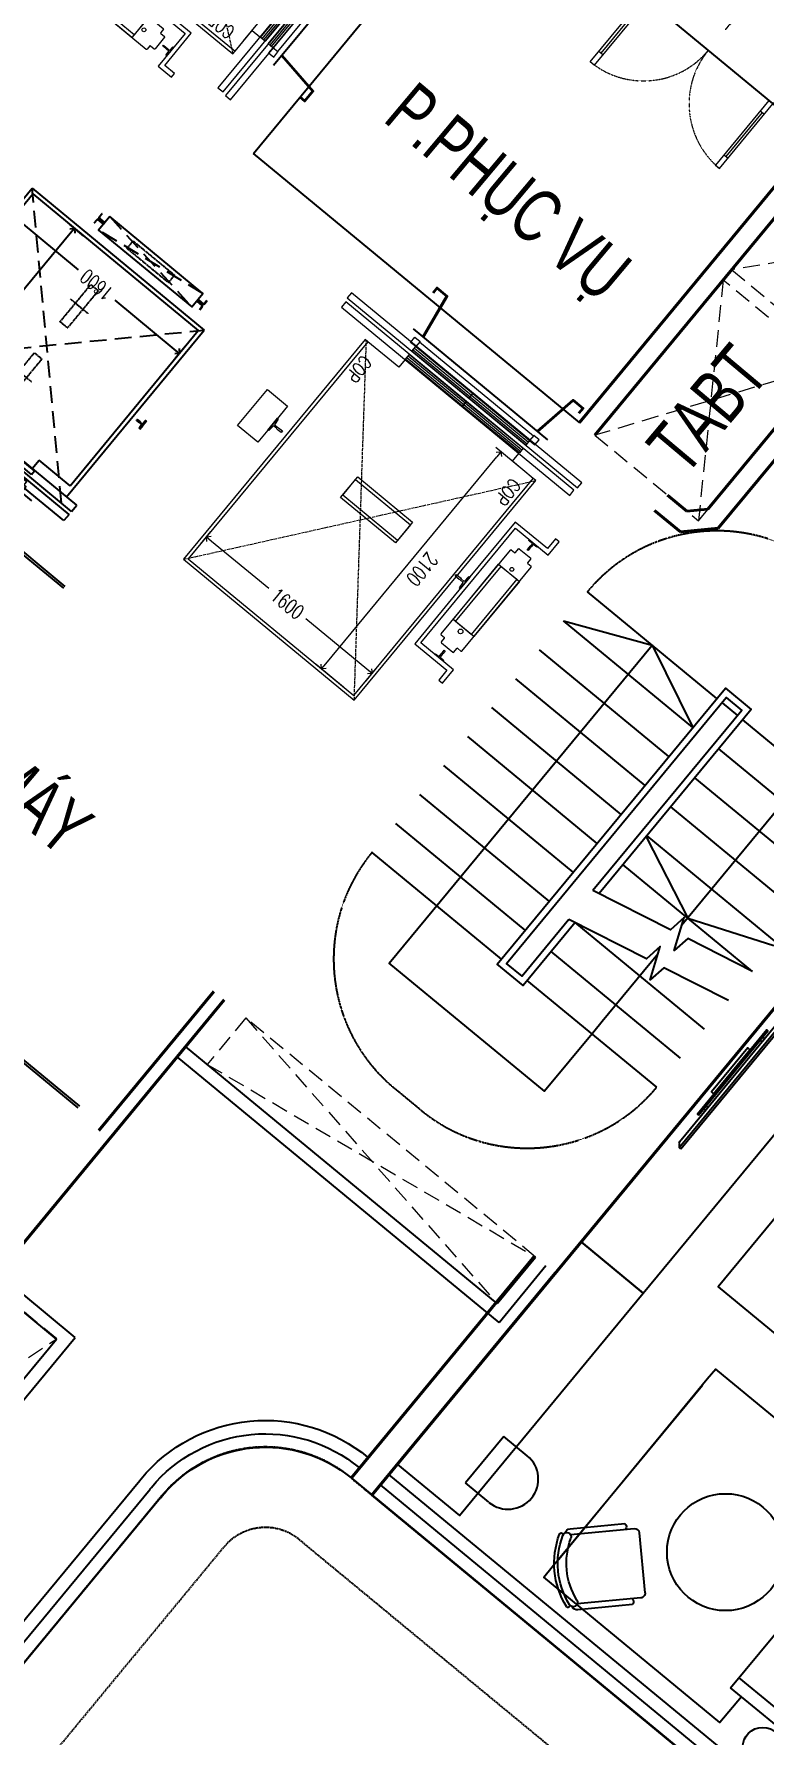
# Model space of a CAD drawing. Header units: millimetres. Extents: x -361654186 to 361255443, y -278569811 to 278836587.
# Drawn here: x -61816 to -56378, y 137303 to 149983 of the extents above; entities that cross this region are included whole.
import ezdxf
from ezdxf.enums import TextEntityAlignment as Align

# ---------------------------------------------------------------- set-up
doc = ezdxf.new("R2010")
doc.units = ezdxf.units.MM
doc.header["$MEASUREMENT"] = 0
doc.set_wipeout_variables(frame=1)
for name, pattern in [('CENTERX2', [4, 2.5, -0.5, 0.5, -0.5]), ('HIDDEN', [0.375, 0.25, -0.125]), ('PHANTOMX2', [5, 2.5, -0.5, 0.5, -0.5, 0.5, -0.5]), ('Xref_NT1+NT2_MBDV Cot vach_220729$0$ACAD_ISO02W100', [15, 12, -3]), ('Xref_NT1+NT2_MBDV Cot vach_220729$0$HIDDEN', [0.375, 0.25, -0.125]), ('Xref_NT1+NT2_MBDV Cot vach_220729$0$HIDDEN2', [0.1875, 0.125, -0.0625])]:
    doc.linetypes.add(name, pattern=pattern)
for name, color, linetype in [('A-CORE-OTLN', 6, 'Continuous'), ('A-DRAIN', 8, 'Continuous'), ('A-FLOR-STRS', 1, 'Continuous'), ('A-FURNITURE', 251, 'Continuous'), ('A-GLAZ', 135, 'Continuous'), ('KT-Net manh', 139, 'Continuous'), ('KT-Noi that', 32, 'Continuous'), ('KT-Text', 7, 'Continuous'), ('KT-Tuong', 1, 'Continuous'), ('Xref_NT1+NT2_MBDV Cot vach_220729$0$A-FLOR-STRS-ARROW', 8, 'Continuous'), ('Xref_NT1+NT2_MBDV Cot vach_220729$0$ccu12-Thay', 7, 'Continuous'), ('Xref_NT1+NT2_MBDV Cot vach_220729$0$KT-Net manh', 139, 'Continuous'), ('Xref_NT1+NT2_MBDV Cot vach_220729$0$KT-Text', 7, 'Continuous'), ('Xref_NT1+NT2_MBDV Cot vach_220729$0$KT-Thay', 7, 'Continuous')]:
    doc.layers.add(name, color=color, linetype=linetype)
doc.layers.add('DO DIEN TICH SAN', color=40, linetype='Continuous', plot=False)
for name, color, linetype, lineweight in [('KT-lomo nuoc', 3, 'HIDDEN', 5), ('KT-Net cat', 1, 'Continuous', 40), ('SPE-MEP-HVAC', 140, 'Continuous', 0), ('Xref_NT1+NT2_MBDV Cot vach_220729$0$CUA', 37, 'Continuous', 13), ('Xref_NT1+NT2_MBDV Cot vach_220729$0$KT-Noi that', 36, 'Continuous', 9)]:
    doc.layers.add(name, color=color, linetype=linetype, lineweight=lineweight)
doc.styles.add('Arial', font='arial.ttf', dxfattribs={"width": 0.7})
doc.styles.add('DIM', font='vnsimli.shx', dxfattribs={"width": 0.7})
doc.styles.add('Xref_NT1+NT2_MBDV Cot vach_220729$0$Arial', font='arial.ttf', dxfattribs={"width": 0.7})
doc.styles.add('Xref_NT1+NT2_MBDV Cot vach_220729$0$ROMANS', font='ROMANS.SHX')
doc.styles.add('Xref_NT1+NT2_MBDV Cot vach_220729$0$xref.N.Cot vach tang N2$0$DIM', font='vnsimli.shx', dxfattribs={"width": 0.7})
doc.dimstyles.new('CCU 1-100 A1', dxfattribs={"dimscale": 100, "dimtxt": 2.2, "dimasz": 1, "dimexe": 1, "dimexo": 0, "dimgap": 1, "dimtad": 1, "dimdec": 0, "dimdsep": 46, "dimtxsty": 'DIM', "dimblk1": 'ARCHTICK', "dimblk2": 'ARCHTICK', "dimsah": 1, "dimcen": 0, "dimdle": 1, "dimclrd": 256, "dimclre": 256, "dimclrt": 31, "dimadec": 0, "dimazin": 0, "dimtfac": 1, "dimtdec": 0, "dimtix": 1, "dimtmove": 2, "dimatfit": 3, "dimldrblk": 'ARCHTICK', "dimfxl": 8, "dimtolj": 1, "dimarcsym": 0})
doc.dimstyles.new('Xref_NT1+NT2_MBDV Cot vach_220729$0$xref.N.Cot vach tang N2$0$CCU 1-100 A1', dxfattribs={"dimscale": 100, "dimtxt": 2.2, "dimasz": 1, "dimexe": 1, "dimexo": 0, "dimgap": 1, "dimtad": 1, "dimdec": 0, "dimdsep": 46, "dimtxsty": 'Xref_NT1+NT2_MBDV Cot vach_220729$0$xref.N.Cot vach tang N2$0$DIM', "dimblk1": 'Xref_NT1+NT2_MBDV Cot vach_220729$0$xref.N.Cot vach tang N2$0$_ARCHTICK', "dimblk2": 'Xref_NT1+NT2_MBDV Cot vach_220729$0$xref.N.Cot vach tang N2$0$_ARCHTICK', "dimsah": 1, "dimcen": 0, "dimdle": 1, "dimclrd": 256, "dimclre": 256, "dimclrt": 31, "dimadec": 0, "dimazin": 0, "dimtfac": 1, "dimtdec": 0, "dimtix": 1, "dimtmove": 2, "dimatfit": 3, "dimldrblk": 'Xref_NT1+NT2_MBDV Cot vach_220729$0$xref.N.Cot vach tang N2$0$_ARCHTICK', "dimfxl": 8, "dimtolj": 1, "dimarcsym": 0})

# ---------------------------------------------------------------- blocks, each defined once
blk = doc.blocks.new('weqwq333')
blk.add_wipeout([(790, 0), (790, 22), (747, 22), (747, 25), (747, 27), (996, 27), (996, 37), (931, 37), (931, 57), (1232, 57), (1250, 59), (1267, 64), (1278, 73), (1290, 82), (1290, 102), (-160, 102), (-160, 82), (-148, 73), (-137, 64), (-120, 59), (-102, 57), (199, 57), (199, 37), (134, 37), (134, 27), (383, 27), (383, 22), (340, 22), (340, 0)]).dxf.layer = 'A-DRAIN'
at = {"layer": 'A-DRAIN'}
for p, q in [((-160, 102), (-160, 82)), ((1290, 102), (-160, 102)), ((-160, 102), (-160, 82)), ((-160, 82), (1290, 82)), ((-137, 64), (-160, 82)), ((-102, 57), (1232, 57)), ((1267, 64), (1290, 82)), ((1290, 82), (1290, 102)), ((1290, 82), (1290, 102))]:
    blk.add_line(p, q, dxfattribs=at)
for points in [[(134, 37), (996, 37), (996, 27), (134, 27)], [(199, 57), (229, 57), (229, 37), (199, 37)], [(340, 22), (790, 22), (790, 0), (340, 0)], [(931, 57), (901, 57), (901, 37), (931, 37)]]:
    blk.add_lwpolyline(points, close=True, dxfattribs=at)
for centre, radius, start, end in [((-102, 157), 100, 249.444, 270), ((390, 25), 7.5, 160.5288, 199.4712), ((390, 25), 7.5, 340.5288, 19.4712), ((740, 25), 7.5, 160.5288, 199.4712), ((740, 25), 7.5, 340.5288, 19.4712), ((1232, 157), 100, 270, 290.556)]:
    blk.add_arc(centre, radius, start, end, dxfattribs=at)
blk = doc.blocks.new('CH12')
for p, q in [((-312, -149), (-312, -572)), ((-268, -149), (-268, -640)), ((268, -640), (268, -149)), ((312, -572), (312, -149)), ((-232, -675), (232, -675))]:
    blk.add_line(p, q)
for centre, radius, start, end in [((-268, -149), 44.6, 111.9391, 180), ((-274, -77), 13.4, 116.2506, 296.2506), ((-253, -119), 33.5, 116.2506, 296.2506), ((0, -632), 632, 63.7494, 116.2506), ((0, -632), 605, 63.7494, 116.2506), ((0, -632), 538, 63.7494, 116.2506), ((253, -119), 33.5, 243.7494, 63.7494), ((274, -77), 13.4, 243.7494, 63.7494), ((268, -149), 44.6, 0, 68.0609), ((-290, -550), 31.6, 225, 315), ((-232, -640), 35.7, 180, 270), ((232, -640), 35.7, 270, 0), ((290, -550), 31.6, 225, 315)]:
    blk.add_arc(centre, radius, start, end)
blk = doc.blocks.new('CH1')
for p, q in [((-199, -401), (-199, -601)), ((201, -401), (201, -601)), ((-199, -601), (201, -601))]:
    blk.add_line(p, q)
blk.add_arc((1, -400), 200, 0.1849, 180.1849)
blk = doc.blocks.new('sl-ss')
at = {"layer": 'A-FURNITURE', "extrusion": (-1.83489e-19, -7.50692e-07, 1)}
for p, q in [((12195, -1592, 0), (12195, -767, 0)), ((12195, -767, 0), (13705, -768, 0)), ((12292, -767, 0), (12292, -1495, 0))]:
    blk.add_line(p, q, dxfattribs=at)
at = {"layer": 'A-FURNITURE', "extrusion": (-1.83489e-19, -7.50692e-07, 1), "elevation": 0}
for points in [[(14048, 1608), (14048, 2208), (11898, 2208), (11898, 1608)], [(17641, 1607), (17641, 2207), (14048, 2208), (14048, 1608)]]:
    blk.add_lwpolyline(points, close=True, dxfattribs=at)
for points in [[(16691, -593), (17041, -593), (17041, 1207), (14441, 1207), (14441, -593), (14791, -593)], [(12195, -872), (11944, -871), (11944, 831), (12043, 831), (13802, 831)], [(13705, -872), (13957, -871), (13956, 831), (13857, 831), (12098, 830)]]:
    blk.add_lwpolyline(points, dxfattribs=at)
at = {"layer": 'A-FURNITURE', "extrusion": (-1.83489e-19, -7.50692e-07, 1)}
for centre, radius in [((12950, -94, 0), 436), ((12004, -1235, 0), 150)]:
    blk.add_circle(centre, radius, dxfattribs=at)
at = {"layer": 'A-GLAZ', "extrusion": (-1.83489e-19, -7.50692e-07, 1)}
blk.add_line((11600, -1591, 0), (11600, 2208, 0), dxfattribs=at)
at = {"layer": 'A-GLAZ', "extrusion": (-1.83489e-19, -7.50692e-07, 1), "elevation": 0}
for points in [[(11700, -1591), (11700, 2208)], [(11800, -1591), (11800, 2208)]]:
    blk.add_lwpolyline(points, dxfattribs=at)
at = {"layer": 'A-FURNITURE', "extrusion": (-1.0569e-19, -7.50692e-07, 1), "xscale": 1.125005854937067, "yscale": 1.125005854937067, "zscale": 1.125005854937067, "rotation": 180.0010071083908}
blk.add_blockref('CH1', (12340, 1052, 0), dxfattribs=at)
at = {"layer": 'A-FURNITURE', "extrusion": (1.05303e-19, 7.50692e-07, -1), "xscale": 0.969867106255784, "yscale": 0.969867106255784, "zscale": -0.9698671062557856, "rotation": 314.9873907643411}
blk.add_blockref('CH12', (-12030, 798, 0), dxfattribs=at)
at = {"layer": 'A-FURNITURE', "extrusion": (1.05756e-19, 7.50692e-07, -1), "xscale": 0.9450000000000022, "yscale": 0.9450000000000022, "zscale": -0.945000000000001, "rotation": 180.0012522701186}
blk.add_blockref('weqwq333', (-15207, 2172, 0), dxfattribs=at)
at = {"layer": 'KT-Net cat', "extrusion": (-1.83489e-19, -7.50692e-07, 1)}
blk.add_line((21530, 2208, 0), (11600, 2208, 0), dxfattribs=at)
blk = doc.blocks.new('_Open90')
at = {"color": 0, "linetype": 'ByBlock', "lineweight": -2}
for p, q in [((0, 0), (-1, 0)), ((-0.5, 0.5), (0, 0)), ((0, 0), (-0.5, -0.5))]:
    blk.add_line(p, q, dxfattribs=at)
blk = doc.blocks.new('*D158')
at = {"layer": 'Defpoints', "color": 5, "transparency": 16777216}
for p, q in [((-2230, 1494), (-2230, 1596)), ((-2180, 1546), (-1728, 1546)), ((-780, 1546), (-1372, 1546)), ((-730, 1457), (-730, 1596))]:
    blk.add_line(p, q, dxfattribs=at)
at = {"layer": 'Defpoints', "color": 0, "transparency": 16777216}
for p in [(-2230, 1546), (-2230, 1494, 0), (-730, 1457, 0)]:
    blk.add_point(p, dxfattribs=at)
at = {"layer": 'Defpoints', "color": 5, "transparency": 16777216, "xscale": 50, "yscale": 50, "zscale": 50, "rotation": 180}
blk.add_blockref('_Open90', (-2230, 1546), dxfattribs=at)
at = {"layer": 'Defpoints', "color": 5, "transparency": 16777216, "xscale": 50, "yscale": 50, "zscale": 50}
blk.add_blockref('_Open90', (-730, 1546), dxfattribs=at)
at = {"layer": 'Defpoints', "color": 5, "transparency": 16777216, "insert": (-1550, 1546), "char_height": 110, "attachment_point": 5, "style": 'DIM'}
blk.add_mtext('\\A1;1500', dxfattribs=at)
blk = doc.blocks.new('_ARCHTICK')
at = {"color": 0, "linetype": 'ByBlock', "const_width": 0.15}
blk.add_lwpolyline([(-0.5, -0.5), (0.5, 0.5)], dxfattribs=at)
blk = doc.blocks.new('*D159')
at = {"layer": 'Defpoints', "color": 5, "transparency": 16777216}
for p, q in [((-879, 1950), (-1000, 1950)), ((-950, 1900), (-950, 1328)), ((-950, 400), (-950, 972)), ((-879, 350), (-1000, 350))]:
    blk.add_line(p, q, dxfattribs=at)
at = {"layer": 'Defpoints', "color": 0, "transparency": 16777216}
for p in [(-879, 1950, 0), (-950, 350), (-879, 350, 0)]:
    blk.add_point(p, dxfattribs=at)
at = {"layer": 'Defpoints', "color": 5, "transparency": 16777216, "xscale": 50, "yscale": 50, "zscale": 50}
for p, rotation in [((-950, 1950), 90), ((-950, 350), 270)]:
    blk.add_blockref('_Open90', p, dxfattribs=dict(at, rotation=rotation))
at = {"layer": 'Defpoints', "color": 5, "transparency": 16777216, "insert": (-950, 1150), "char_height": 110, "attachment_point": 5, "rotation": 90, "style": 'DIM'}
blk.add_mtext('\\A1;1600', dxfattribs=at)
blk = doc.blocks.new('Xref_NT1+NT2_MBDV Cot vach_220729$0$xref.N.Cot vach tang N2$0$_Open90')
at = {"color": 0, "linetype": 'ByBlock', "lineweight": -2}
for p, q in [((0, 0), (-1, 0)), ((-0.5, 0.5), (0, 0)), ((0, 0), (-0.5, -0.5))]:
    blk.add_line(p, q, dxfattribs=at)
blk = doc.blocks.new('*D71')
at = {"layer": 'Defpoints', "color": 0, "transparency": 16777216}
for p in [(-424, -515), (-353, -515, 0), (-353, -2115, 0)]:
    blk.add_point(p, dxfattribs=at)
at = {"layer": 'Xref_NT1+NT2_MBDV Cot vach_220729$0$KT-Noi that', "color": 5, "transparency": 16777216}
for p, q in [((-353, -515), (-474, -515)), ((-424, -565), (-424, -1155)), ((-424, -2065), (-424, -1512)), ((-353, -2115), (-474, -2115))]:
    blk.add_line(p, q, dxfattribs=at)
at = {"layer": 'Xref_NT1+NT2_MBDV Cot vach_220729$0$KT-Noi that', "color": 5, "transparency": 16777216, "xscale": 50, "yscale": 50, "zscale": 50}
for p, rotation in [((-424, -515), 90), ((-424, -2115), 270)]:
    blk.add_blockref('Xref_NT1+NT2_MBDV Cot vach_220729$0$xref.N.Cot vach tang N2$0$_Open90', p, dxfattribs=dict(at, rotation=rotation))
at = {"layer": 'Xref_NT1+NT2_MBDV Cot vach_220729$0$KT-Noi that', "color": 5, "transparency": 16777216, "insert": (-424, -1333), "char_height": 110, "attachment_point": 5, "rotation": 90, "style": 'Xref_NT1+NT2_MBDV Cot vach_220729$0$xref.N.Cot vach tang N2$0$DIM'}
blk.add_mtext('\\A1;1600', dxfattribs=at)
blk = doc.blocks.new('Xref_NT1+NT2_MBDV Cot vach_220729$0$xref.N.Cot vach tang N2$0$_ARCHTICK')
at = {"color": 0, "linetype": 'ByBlock', "const_width": 0.15}
blk.add_lwpolyline([(-0.5, -0.5), (0.5, 0.5)], dxfattribs=at)
blk = doc.blocks.new('*D72')
at = {"layer": 'Defpoints', "color": 0, "transparency": 16777216}
for p in [(-2310, -615), (-210, -615), (-2310, -827)]:
    blk.add_point(p, dxfattribs=at)
at = {"layer": 'Xref_NT1+NT2_MBDV Cot vach_220729$0$KT-Noi that', "color": 5, "transparency": 16777216}
for p, q in [((-2310, -615), (-2310, -877)), ((-210, -615), (-210, -877)), ((-260, -827), (-2260, -827))]:
    blk.add_line(p, q, dxfattribs=at)
at = {"layer": 'Xref_NT1+NT2_MBDV Cot vach_220729$0$KT-Noi that', "color": 5, "transparency": 16777216, "xscale": 50, "yscale": 50, "zscale": 50, "rotation": 180}
blk.add_blockref('Xref_NT1+NT2_MBDV Cot vach_220729$0$xref.N.Cot vach tang N2$0$_Open90', (-2310, -827), dxfattribs=at)
at = {"layer": 'Xref_NT1+NT2_MBDV Cot vach_220729$0$KT-Noi that', "color": 5, "transparency": 16777216, "xscale": 50, "yscale": 50, "zscale": 50}
blk.add_blockref('Xref_NT1+NT2_MBDV Cot vach_220729$0$xref.N.Cot vach tang N2$0$_Open90', (-210, -827), dxfattribs=at)
at = {"layer": 'Xref_NT1+NT2_MBDV Cot vach_220729$0$KT-Noi that', "color": 5, "transparency": 16777216, "insert": (-1260, -722), "char_height": 110, "attachment_point": 5, "style": 'Xref_NT1+NT2_MBDV Cot vach_220729$0$xref.N.Cot vach tang N2$0$DIM'}
blk.add_mtext('\\A1;2100', dxfattribs=at)
blk = doc.blocks.new('*U316')
at = {"layer": 'KT-lomo nuoc', "ltscale": 500}
for p, q in [((287, 347), (1157, -955)), ((1443, -608), (0, 0))]:
    blk.add_line(p, q, dxfattribs=at)
blk.add_lwpolyline([(287, 347), (1443, -608), (1157, -955), (0, 0)], close=True, dxfattribs=at)
blk = doc.blocks.new('*U313')
at = {"layer": 'KT-lomo nuoc', "ltscale": 500}
for p, q in [((1783, 2159), (347, -287)), ((2130, 1872), (0, 0))]:
    blk.add_line(p, q, dxfattribs=at)
blk.add_lwpolyline([(1783, 2159), (2130, 1872), (347, -287), (0, 0)], close=True, dxfattribs=at)
blk = doc.blocks.new('*U302')
at = {"linetype": 'HIDDEN', "ltscale": 500}
for p, q in [((1052, 464), (403, -915)), ((1456, -452), (0, 0))]:
    blk.add_line(p, q, dxfattribs=at)
blk.add_lwpolyline([(1052, 464), (1456, -452), (403, -915), (0, 0)], close=True, dxfattribs=at)
blk = doc.blocks.new('*U301')
at = {"linetype": 'HIDDEN', "ltscale": 500}
for p, q in [((1373, 605), (403, -915)), ((1776, -310), (0, 0))]:
    blk.add_line(p, q, dxfattribs=at)
blk.add_lwpolyline([(1373, 605), (1776, -310), (403, -915), (0, 0)], close=True, dxfattribs=at)
blk = doc.blocks.new('trucktnuoctang36')
at = {"layer": 'KT-Tuong'}
for p, q in [((12804, -357, 0), (10483, 1559, 0)), ((12818, -498, 0), (10419, 1482, 0)), ((9661, -609, 0), (9047, -101, 0)), ((12804, -357, 0), (13090, -10, 0)), ((12818, -498, 0), (13168, -74, 0)), ((9521, -622, 0), (8983, -178, 0)), ((8568, -1775, 0), (9521, -622, 0)), ((8582, -1916, 0), (9661, -609, 0))]:
    blk.add_line(p, q, dxfattribs=at)
at = {"layer": 'KT-lomo nuoc', "linetype": 'HIDDEN', "xscale": -0.9999999999999997, "rotation": 10.8976534755902}
for name, p in [('*U313', (13090, -10, 0)), ('*U316', (9523, -619, 0))]:
    blk.add_blockref(name, p, dxfattribs=at)
at = {"layer": 'SPE-MEP-HVAC', "linetype": 'HIDDEN', "ltscale": 1000, "xscale": -1, "rotation": 254.2212213649985}
for name, p in [('*U302', (15323, 6713, 0)), ('*U301', (14304, 5479, 0))]:
    blk.add_blockref(name, p, dxfattribs=at)
blk = doc.blocks.new('*U113')
for p, q in [((-1260, -100), (-1300, -100)), ((-1280, -100), (-1280, -525)), ((-90, -100), (-50, -100)), ((-70, -100), (-70, -525)), ((-1260, -525), (-1300, -525)), ((-90, -525), (-50, -525))]:
    blk.add_line(p, q)
for points in [[(-1350, 100), (-1290, 100), (-1290, 40), (-1300, 40), (-1300, 0), (-1350, 0)], [(-1300, 0), (-1260, 0), (-1260, -625), (-1300, -625)], [(-50, 0), (-90, 0), (-90, -625), (-50, -625)], [(0, 100), (-60, 100), (-60, 40), (-50, 40), (-50, 0), (0, 0)]]:
    blk.add_lwpolyline(points, close=True)
at = {"linetype": 'Xref_NT1+NT2_MBDV Cot vach_220729$0$HIDDEN2'}
for centre, start, end in [((-1300, 0), 270, 0), ((-50, 0), 180, 270)]:
    blk.add_arc(centre, 625, start, end, dxfattribs=at)
blk = doc.blocks.new('răer')
at = {"layer": 'KT-Net cat', "ltscale": 0.5, "extrusion": (-0.000165563, 3.50768e-08, 1)}
for p, q in [((2901, 4649, 0), (1951, 4650, 0)), ((3101, 4449, 1), (2901, 4649, 0)), ((2839, 4499, 0), (201, 4500, 0)), ((2951, 4387, 0), (2839, 4499, 0)), ((3101, 4199, 1), (3101, 4449, 1)), ((2951, 4199, 0), (2951, 4387, 0)), ((2951, 3499, 0), (201, 3500, 0)), ((2951, 3349, 0), (201, 3350, 0))]:
    blk.add_line(p, q, dxfattribs=at)
at = {"layer": 'Xref_NT1+NT2_MBDV Cot vach_220729$0$A-FLOR-STRS-ARROW', "extrusion": (-0.000165563, 3.50768e-08, 1), "elevation": 0}
for points in [[(5286, 6949), (5404, 6422), (5538, 6400), (5299, 6300), (5436, 6281), (5577, 5648)], [(5567, 6949), (5685, 6422), (5819, 6400), (5580, 6300), (5717, 6281), (5858, 5648)]]:
    blk.add_lwpolyline(points, dxfattribs=at)
at = {"layer": 'Xref_NT1+NT2_MBDV Cot vach_220729$0$KT-Net manh', "linetype": 'Xref_NT1+NT2_MBDV Cot vach_220729$0$HIDDEN', "extrusion": (-0.000165563, 3.50768e-08, 1), "elevation": 0}
for points in [[(3887, 6949, 0.414131), (2636, 5700), (2636, 5449, 0.414131), (3886, 4199, 1.000029)], [(6406, 6948, -0.414131), (7656, 5698), (7656, 5448, -0.414131), (6406, 4198, -1.000029)]]:
    blk.add_lwpolyline(points, format="xyb", dxfattribs=at)
at = {"layer": 'Xref_NT1+NT2_MBDV Cot vach_220729$0$KT-Net manh', "extrusion": (-0.000165563, 3.50768e-08, 1), "elevation": 0}
for points in [[(5015, 5699), (5286, 6324), (5036, 6949)], [(3886, 6324), (5356, 6324)], [(5637, 6323), (6286, 6323), (6386, 6323), (6961, 6323), (6961, 4823), (3886, 4824)], [(4166, 4199), (3886, 4824), (4166, 5449)]]:
    blk.add_lwpolyline(points, dxfattribs=at)
at = {"layer": 'Xref_NT1+NT2_MBDV Cot vach_220729$0$KT-Thay', "extrusion": (-0.000165563, 2.22406e-08, 1)}
for p, q in [((3886, 6949, 1), (3886, 5699, 1)), ((4166, 6949, 1), (4166, 5699, 1)), ((4446, 6949, 1), (4446, 5699, 1)), ((4726, 6949, 1), (4726, 5699, 1)), ((5006, 6949, 1), (5006, 5699, 1)), ((5286, 6949, 1), (5286, 5699, 1)), ((5846, 6948, 1), (5846, 5698, 1)), ((6126, 6948, 1), (6126, 5698, 1)), ((6406, 6948, 1), (6406, 5698, 1)), ((3886, 5449, 1), (3886, 4199, 1)), ((4166, 5449, 1), (4166, 4199, 1)), ((4446, 5449, 1), (4446, 4199, 1)), ((4726, 5449, 1), (4726, 4199, 1)), ((5006, 5449, 1), (5006, 4199, 1)), ((5286, 5449, 1), (5286, 4199, 1)), ((5566, 5448, 1), (5566, 4198, 1)), ((5846, 5448, 1), (5846, 4198, 1)), ((6126, 5448, 1), (6126, 4198, 1)), ((6406, 5448, 1), (6406, 4198, 1))]:
    blk.add_line(p, q, dxfattribs=at)
at = {"layer": 'Xref_NT1+NT2_MBDV Cot vach_220729$0$KT-Thay', "extrusion": (-0.000165563, 3.50768e-08, 1)}
blk.add_line((3886, 5499, 1), (3886, 5649, 1), dxfattribs=at)
at = {"layer": 'Xref_NT1+NT2_MBDV Cot vach_220729$0$KT-Thay', "extrusion": (-0.000165563, 3.50768e-08, 1), "elevation": 0}
for points in [[(5847, 5698), (6456, 5698), (6456, 5448), (3786, 5449), (3786, 5699), (5566, 5698)], [(5858, 5648), (6406, 5648), (6406, 5498), (3836, 5499), (3836, 5649), (5577, 5648)]]:
    blk.add_lwpolyline(points, dxfattribs=at)
at = {"layer": 'Xref_NT1+NT2_MBDV Cot vach_220729$0$CUA', "extrusion": (0.000165563, -3.50768e-08, -1), "zscale": -1.000000000000002, "rotation": 90.01220552114393}
blk.add_blockref('*U113', (-1, 2999, 0), dxfattribs=at)
at = {"layer": 'Xref_NT1+NT2_MBDV Cot vach_220729$0$CUA', "extrusion": (-0.000165563, 3.50768e-08, 1), "rotation": 89.98779447880591}
blk.add_blockref('*U113', (201, 2999, 0), dxfattribs=at)
blk = doc.blocks.new('TM 1000kg')
at = {"layer": 'KT-Net manh'}
for p, q in [((-2850, 2500), (-2850, 1742.2)), ((-2832, 2500), (-2832, 1754.4)), ((-2500, 1800), (-2500, 500)), ((-2850, 1742.2), (-2847, 1742.2)), ((-2847, 1742.2), (-2847, 1739.2)), ((-2550, 1674.2), (-2847, 1739.2)), ((-2550, 1692.7), (-2832, 1754.4)), ((-2850, 557.8), (-2847, 557.8)), ((-2850, -100), (-2850, 557.8)), ((-2550, 625.8), (-2847, 560.8)), ((-2847, 557.8), (-2847, 560.8)), ((-2550, 607.3), (-2832, 545.6)), ((-2832, -100), (-2832, 545.6))]:
    blk.add_line(p, q, dxfattribs=at)
at = {"layer": 'KT-Net manh', "const_width": 2}
for points in [[(-2847, 1742.2), (-2832, 1754.4)], [(-2847, 557.8), (-2832, 545.6)]]:
    blk.add_lwpolyline(points, dxfattribs=at)
at = {"layer": 'KT-Net manh', "ltscale": 2}
for points in [[(-2510, 1700), (-2500, 1700), (-2500, 1650), (-2550, 1650), (-2550, 1700), (-2540, 1700), (-2540, 1690), (-2541.6, 1690), (-2541.6, 1698.4), (-2548.4, 1698.4), (-2548.4, 1651.6), (-2501.6, 1651.6), (-2501.6, 1698.4), (-2508.4, 1698.4), (-2508.4, 1690), (-2510, 1690)], [(-2510, 600), (-2500, 600), (-2500, 650), (-2550, 650), (-2550, 600), (-2540, 600), (-2540, 610), (-2541.6, 610), (-2541.6, 601.6), (-2548.4, 601.6), (-2548.4, 648.4), (-2501.6, 648.4), (-2501.6, 601.6), (-2508.4, 601.6), (-2508.4, 610), (-2510, 610)]]:
    blk.add_lwpolyline(points, close=True, dxfattribs=at)
at = {"layer": 'KT-Noi that', "linetype": 'Continuous', "ltscale": 2}
for p, q in [((-2460, 2080, 0), (-2460, 1700, 0)), ((-2400, 2080, 0), (-2460, 2080, 0)), ((-2400, 220, 0), (-2400, 2080, 0)), ((-2370, 220, 0), (-2370, 2080, 0)), ((-2370, 2080, 0), (-2310, 2080, 0)), ((-2310, 220, 0), (-2310, 2080, 0)), ((-2310, 1981, 0), (-700, 1981, 0)), ((-2230, 1950, 0), (-730, 1950, 0)), ((-2230, 1950, 0), (-2230, 1650, 0)), ((-730, 1950, 0), (-730, 350, 0)), ((-700, 1981, 0), (-700, 319, 0)), ((-2455, 650, 0), (-2455, 1650, 0)), ((-2441.3, 620, 0), (-2441.3, 1680, 0)), ((-2411, 1680, 0), (-2441.3, 1680, 0)), ((-2411, 620, 0), (-2411, 1680, 0)), ((-2348, 625, 0), (-2348, 1675, 0)), ((-2348, 1675, 0), (-2314, 1675, 0)), ((-2314, 625, 0), (-2314, 1675, 0)), ((-2310, 1650, 0), (-2230, 1650, 0)), ((-2411, 1150, 0), (-2441.3, 1150, 0)), ((-2314, 1150, 0), (-2348, 1150, 0)), ((-2310, 650, 0), (-2230, 650, 0)), ((-2230, 350, 0), (-2230, 650, 0)), ((-2460, 220, 0), (-2460, 600, 0)), ((-2411, 620, 0), (-2441.3, 620, 0)), ((-2348, 625, 0), (-2314, 625, 0)), ((-2310, 319, 0), (-700, 319, 0)), ((-2230, 350, 0), (-730, 350, 0)), ((-2400, 220, 0), (-2460, 220, 0)), ((-2370, 220, 0), (-2310, 220, 0))]:
    blk.add_line(p, q, dxfattribs=at)
at = {"layer": 'KT-Noi that', "linetype": 'Continuous'}
for p, q in [((-1572.5, 2077, 0), (-1572.5, 2082, 0)), ((-1572.5, 2082, 0), (-1535, 2082, 0)), ((-1569.5, 2074, 0), (-1540.1, 2070.9, 0)), ((-1540, 2021, 0), (-1540, 2050, 0)), ((-1537.1, 2054.1, 0), (-1537.1, 2067.9, 0)), ((-1497.5, 2082, 0), (-1535, 2082, 0)), ((-1532.9, 2054.1, 0), (-1532.9, 2067.9, 0)), ((-1530, 2021, 0), (-1530, 2050, 0)), ((-1500.5, 2074, 0), (-1529.9, 2070.9, 0)), ((-1497.5, 2077, 0), (-1497.5, 2082, 0)), ((-1539, 2020, 0), (-1535, 2020, 0)), ((-1531, 2020, 0), (-1535, 2020, 0)), ((-603.5, 1460, 0), (-574.4, 1460, 0)), ((-603.5, 1456.8, 0), (-603.5, 1460, 0)), ((-603.5, 1456.8, 0), (-574.4, 1456.8, 0)), ((-568.2, 1406.2, 0), (-568.2, 1450.6, 0)), ((-565, 1406.2, 0), (-565, 1450.6, 0)), ((-558, 1403.2, 0), (-562, 1403.2, 0)), ((-558, 1400, 0), (-562, 1400, 0)), ((-555, 1406.2, 0), (-555, 1450.6, 0)), ((-551.8, 1406.2, 0), (-551.8, 1450.6, 0)), ((-516.5, 1460, 0), (-545.6, 1460, 0)), ((-516.5, 1456.8, 0), (-545.6, 1456.8, 0)), ((-516.5, 1456.8, 0), (-516.5, 1460, 0)), ((-603.5, 443.2, 0), (-574.4, 443.2, 0)), ((-603.5, 440, 0), (-574.4, 440, 0)), ((-568.2, 493.8, 0), (-568.2, 449.4, 0)), ((-565, 493.8, 0), (-565, 449.4, 0)), ((-558, 500, 0), (-562, 500, 0)), ((-558, 496.8, 0), (-562, 496.8, 0)), ((-555, 493.8, 0), (-555, 449.4, 0)), ((-551.8, 493.8, 0), (-551.8, 449.4, 0)), ((-516.5, 443.2, 0), (-545.6, 443.2, 0)), ((-516.5, 440, 0), (-545.6, 440, 0)), ((-1540, 279, 0), (-1540, 250, 0)), ((-1539, 280, 0), (-1535, 280, 0)), ((-1531, 280, 0), (-1535, 280, 0)), ((-1530, 279, 0), (-1530, 250, 0)), ((-1572.5, 223, 0), (-1572.5, 218, 0)), ((-1572.5, 218, 0), (-1535, 218, 0)), ((-1569.5, 226, 0), (-1540.1, 229.1, 0)), ((-1537.1, 245.9, 0), (-1537.1, 232.1, 0)), ((-1497.5, 218, 0), (-1535, 218, 0)), ((-1532.9, 245.9, 0), (-1532.9, 232.1, 0)), ((-1500.5, 226, 0), (-1529.9, 229.1, 0)), ((-1497.5, 223, 0), (-1497.5, 218, 0))]:
    blk.add_line(p, q, dxfattribs=at)
at = {"layer": 'KT-Noi that', "linetype": 'HIDDEN', "ltscale": 500}
for p, q in [((-2370, 1981, 0), (-700, 319, 0)), ((-2370, 319, 0), (-700, 1981, 0)), ((-495, 1400, 0), (-625, 500, 0)), ((-495, 500, 0), (-625, 1400, 0))]:
    blk.add_line(p, q, dxfattribs=at)
at = {"layer": 'KT-Noi that', "linetype": 'CENTERX2'}
for p, q in [((-1815, 1236, 0), (-1815, 1066.7, 0)), ((-1155, 1236, 0), (-1155, 1066.7, 0))]:
    blk.add_line(p, q, dxfattribs=at)
at = {"layer": 'KT-Noi that', "linetype": 'Continuous', "ltscale": 2, "elevation": 0}
for points in [[(-2485, 1700), (-2445, 1700), (-2445, 1650), (-2485, 1650)], [(-495, 1400), (-625, 1400), (-625, 500), (-495, 500)], [(-2485, 600), (-2445, 600), (-2445, 650), (-2485, 650)]]:
    blk.add_lwpolyline(points, close=True, dxfattribs=at)
at = {"layer": 'KT-Noi that', "linetype": 'PHANTOMX2', "elevation": 0}
for points in [[(-1635, 1186), (-1635, 1114), (-1995, 1114), (-1995, 1186)], [(-975, 1186), (-975, 1114), (-1335, 1114), (-1335, 1186)], [(-524, 1150), (-524, 750), (-596, 750), (-596, 1150)]]:
    blk.add_lwpolyline(points, close=True, dxfattribs=at)
at = {"layer": 'KT-Noi that', "linetype": 'Continuous'}
for centre, radius, start, end in [((-1569.5, 2077, 0), 3, 180, 270), ((-1540.1, 2067.9, 0), 3, 0, 90), ((-1542.3, 2054.7, 0), 5.25, 295.66972, 353.31728), ((-1529.9, 2067.9, 0), 3, 90, 180), ((-1527.7, 2054.7, 0), 5.25, 186.68272, 244.33028), ((-1500.5, 2077, 0), 3, 270, 0), ((-1539, 2021, 0), 1, 180, 270), ((-1531, 2021, 0), 1, 270, 0), ((-574.4, 1450.6, 0), 9.4, 0, 90), ((-574.4, 1450.6, 0), 6.2, 0, 90), ((-562, 1406.2, 0), 6.2, 180, 270), ((-562, 1406.2, 0), 3, 180, 270), ((-558, 1406.2, 0), 3, 270, 0), ((-558, 1406.2, 0), 6.2, 270, 0), ((-545.6, 1450.6, 0), 9.4, 90, 180), ((-545.6, 1450.6, 0), 6.2, 90, 180), ((-574.4, 449.4, 0), 6.2, 270, 0), ((-574.4, 449.4, 0), 9.4, 270, 0), ((-562, 493.8, 0), 6.2, 90, 180), ((-562, 493.8, 0), 3, 90, 180), ((-558, 493.8, 0), 6.2, 0, 90), ((-558, 493.8, 0), 3, 0, 90), ((-545.6, 449.4, 0), 9.4, 180, 270), ((-545.6, 449.4, 0), 6.2, 180, 270), ((-1539, 279, 0), 1, 90, 180), ((-1531, 279, 0), 1, 0, 90), ((-1569.5, 223, 0), 3, 90, 180), ((-1540.1, 232.1, 0), 3, 270, 0), ((-1542.3, 245.3, 0), 5.25, 6.68272, 64.33028), ((-1527.7, 245.3, 0), 5.25, 115.66972, 173.31728), ((-1529.9, 232.1, 0), 3, 180, 270), ((-1500.5, 223, 0), 3, 0, 90)]:
    blk.add_arc(centre, radius, start, end, dxfattribs=at)
at = {"layer": 'Defpoints', "color": 5}
for base, p1, p2, angle, picture, middle in [((-950.2, 350), (-879.1, 1950, 0), (-879.1, 350, 0), 90, '*D159', (-950.2, 1150)), ((-2230, 1545.8), (-730, 1457.2, 0), (-2230, 1494.3, 0), 180, '*D158', (-1550.1, 1545.8))]:
    dim = blk.add_linear_dim(base=base, p1=p1, p2=p2, angle=angle, dimstyle='CCU 1-100 A1', override={"dimscale": 50, "dimblk1": 'Open90', "dimblk2": 'Open90', "dimclrd": 5, "dimclre": 5, "dimclrt": 5, "dimlwd": 65535, "dimlwe": 65535}, dxfattribs=at)
    dim.commit()
    dim.dimension.update_dxf_attribs({"geometry": picture, "text_midpoint": middle, "dimtype": 128})
blk = doc.blocks.new('Xref_NT1+NT2_MBDV Cot vach_220729$0$TMCC')
at = {"layer": 'Xref_NT1+NT2_MBDV Cot vach_220729$0$KT-Noi that', "linetype": 'Continuous', "ltscale": 2}
for p, q in [((-1794.2, -141.4, 0), (-1794.2, -110.6, 0)), ((-978.4, -106, 0), (-1789.6, -106, 0)), ((-1652, -306, 0), (-1652, -106, 0)), ((-1652, -106, 0), (-1118, -106, 0)), ((-1118, -106, 0), (-1118, -306, 0)), ((-973.8, -141.4, 0), (-973.8, -110.6, 0)), ((-2515, -215, 0), (-2515, -2440, 0)), ((-2465, -215, 0), (-2515, -215, 0)), ((-2465, -2440, 0), (-2465, -215, 0)), ((-1938.3, -164.7, 0), (-1932.3, -167.2, 0)), ((-1938.3, -247.2, 0), (-1938.3, -164.7, 0)), ((-1932.3, -244.7, 0), (-1938.3, -247.2, 0)), ((-1932.3, -167.2, 0), (-1930.1, -202.2, 0)), ((-1930.1, -209.7, 0), (-1932.3, -244.7, 0)), ((-1930.1, -202.2, 0), (-1905.4, -202.2, 0)), ((-1905.4, -209.7, 0), (-1930.1, -209.7, 0)), ((-1905.4, -202.2, 0), (-1895.4, -202, 0)), ((-1895.4, -210.5, 0), (-1905.4, -209.7, 0)), ((-1895.4, -202, 0), (-1870, -201.5, 0)), ((-1870, -210.5, 0), (-1895.4, -210.5, 0)), ((-1870, -201.5, 0), (-1870, -210.5, 0)), ((-1839.3, -261.4, 0), (-1839.3, -150.6, 0)), ((-1798.8, -146, 0), (-1834.7, -146, 0)), ((-1652, -281, 0), (-1652, -131, 0)), ((-1652, -131, 0), (-1118, -131, 0)), ((-1118, -131, 0), (-1118, -281, 0)), ((-933.9, -146, 0), (-969.2, -146, 0)), ((-929.3, -261.4, 0), (-929.3, -150.6, 0)), ((-900, -210.5, 0), (-900, -201.5, 0)), ((-900, -201.5, 0), (-874.6, -201.5, 0)), ((-874.6, -210, 0), (-900, -210.5, 0)), ((-874.6, -201.5, 0), (-864.6, -202.2, 0)), ((-864.6, -209.7, 0), (-874.6, -210, 0)), ((-864.6, -202.2, 0), (-840, -202.2, 0)), ((-840, -209.7, 0), (-864.6, -209.7, 0)), ((-840, -202.2, 0), (-837.8, -167.2, 0)), ((-837.8, -244.7, 0), (-840, -209.7, 0)), ((-837.8, -167.2, 0), (-831.8, -164.7, 0)), ((-831.8, -247.2, 0), (-837.8, -244.7, 0)), ((-831.8, -164.7, 0), (-831.8, -247.2, 0)), ((-1798.8, -266, 0), (-1834.7, -266, 0)), ((-1794.2, -301.4, 0), (-1794.2, -270.6, 0)), ((-978.4, -306, 0), (-1789.6, -306, 0)), ((-1118, -281, 0), (-1652, -281, 0)), ((-1118, -306, 0), (-1652, -306, 0)), ((-973.8, -301.4, 0), (-973.8, -270.6, 0)), ((-933.9, -266, 0), (-969.2, -266, 0)), ((-185, -490, 0), (-2310, -490, 0)), ((-2310, -490, 0), (-2310, -515, 0)), ((-1439.5, -419, 0), (-1442, -411, 0)), ((-1442, -411, 0), (-1328, -411, 0)), ((-1390, -423, 0), (-1439.5, -419, 0)), ((-1393, -462, 0), (-1390, -452, 0)), ((-1393, -500, 0), (-1393, -462, 0)), ((-1377, -500, 0), (-1393, -500, 0)), ((-1390, -452, 0), (-1390, -423, 0)), ((-1330.5, -419, 0), (-1380, -423, 0)), ((-1380, -423, 0), (-1380, -452, 0)), ((-1380, -452, 0), (-1377, -462, 0)), ((-1377, -462, 0), (-1377, -500, 0)), ((-1328, -411, 0), (-1330.5, -419, 0)), ((-185, -2140, 0), (-185, -490, 0)), ((-210, -515, 0), (-2310, -515, 0)), ((-2310, -515, 0), (-2310, -715, 0)), ((-210, -2115, 0), (-210, -515, 0)), ((-2510, -665, 0), (-2560, -665, 0)), ((-2560, -665, 0), (-2560, -715, 0)), ((-2560, -715, 0), (-2510, -715, 0)), ((-2555, -1815, 0), (-2555, -715, 0)), ((-2510, -715, 0), (-2510, -665, 0)), ((-2310, -715, 0), (-2385, -715, 0)), ((-1485, -1000, 0), (-1285, -1000, 0)), ((-1485, -1530, 0), (-1485, -1000, 0)), ((-1460, -1000, 0), (-1310, -1000, 0)), ((-1460, -1530, 0), (-1460, -1000, 0)), ((-1310, -1000, 0), (-1310, -1530, 0)), ((-1285, -1000, 0), (-1285, -1530, 0)), ((-1285, -1530, 0), (-1485, -1530, 0)), ((-1310, -1530, 0), (-1460, -1530, 0)), ((-2560, -1865, 0), (-2560, -1815, 0)), ((-2560, -1815, 0), (-2510, -1815, 0)), ((-2510, -1865, 0), (-2560, -1865, 0)), ((-2510, -1815, 0), (-2510, -1865, 0)), ((-2385, -1815, 0), (-2310, -1815, 0)), ((-2310, -1815, 0), (-2310, -2115, 0)), ((-2310, -2115, 0), (-210, -2115, 0)), ((-2310, -2115, 0), (-2310, -2140, 0)), ((-2310, -2140, 0), (-185, -2140, 0)), ((-1442, -2269, 0), (-1439.5, -2261, 0)), ((-1328, -2269, 0), (-1442, -2269, 0)), ((-1439.5, -2261, 0), (-1390, -2257, 0)), ((-1393, -2218, 0), (-1393, -2180, 0)), ((-1393, -2180, 0), (-1377, -2180, 0)), ((-1390, -2228, 0), (-1393, -2218, 0)), ((-1390, -2257, 0), (-1390, -2228, 0)), ((-1377, -2218, 0), (-1380, -2228, 0)), ((-1380, -2228, 0), (-1380, -2257, 0)), ((-1380, -2257, 0), (-1330.5, -2261, 0)), ((-1377, -2180, 0), (-1377, -2218, 0)), ((-1330.5, -2261, 0), (-1328, -2269, 0)), ((-2515, -2440, 0), (-2465, -2440, 0))]:
    blk.add_line(p, q, dxfattribs=at)
at = {"layer": 'Xref_NT1+NT2_MBDV Cot vach_220729$0$KT-Noi that', "linetype": 'Xref_NT1+NT2_MBDV Cot vach_220729$0$ACAD_ISO02W100', "ltscale": 2}
for p, q in [((-185, -490, 0), (-2310, -2127.5, 0)), ((-185, -2140, 0), (-2310, -490, 0))]:
    blk.add_line(p, q, dxfattribs=at)
at = {"layer": 'Xref_NT1+NT2_MBDV Cot vach_220729$0$KT-Noi that', "linetype": 'Continuous', "ltscale": 2, "elevation": 0}
for points in [[(-1385, -411), (-796.8, -411), (-796.8, -100), (-701.8, -100), (-701.8, -65), (-831.8, -65), (-831.8, -381), (-1385, -381), (-1938.3, -381), (-1938.3, -65), (-2068.3, -65), (-2068.3, -100), (-1973.3, -100), (-1973.3, -411), (-1385, -411)], [(-2385, -2430), (-2385, -225), (-2435, -225), (-2435, -2430)], [(-2510, -715), (-2465, -715), (-2465, -1265), (-2510, -1265)], [(-2435, -715), (-2390, -715), (-2390, -1265), (-2435, -1265)], [(-2510, -1265), (-2465, -1265), (-2465, -1815), (-2510, -1815)], [(-2435, -1265), (-2390, -1265), (-2390, -1815), (-2435, -1815)], [(-1385, -2269), (-1210, -2269), (-1210, -2465), (-1385, -2465), (-1560, -2465), (-1560, -2269), (-1385, -2269)]]:
    blk.add_lwpolyline(points, close=True, dxfattribs=at)
for points in [[(-2495, -1265), (-2495, -715)], [(-2480, -1265), (-2480, -715)], [(-2420, -1265), (-2420, -715)], [(-2405, -1265), (-2405, -715)], [(-2495, -1815), (-2495, -1265)], [(-2480, -1815), (-2480, -1265)], [(-2420, -1815), (-2420, -1265)], [(-2405, -1815), (-2405, -1265)]]:
    blk.add_lwpolyline(points, dxfattribs=at)
at = {"layer": 'Xref_NT1+NT2_MBDV Cot vach_220729$0$KT-Noi that', "linetype": 'Continuous', "ltscale": 2}
for centre, radius in [((-1685, -206, 0), 14.5), ((-1085, -206, 0), 17.5)]:
    blk.add_circle(centre, radius, dxfattribs=at)
for centre, start, end in [((-1789.6, -110.6, 0), 90, 180), ((-978.4, -110.6, 0), 0, 90), ((-1834.7, -150.6, 0), 90, 180), ((-1798.8, -141.4, 0), 270, 0), ((-969.2, -141.4, 0), 180, 270), ((-933.9, -150.6, 0), 0, 90), ((-1834.7, -261.4, 0), 180, 270), ((-1798.8, -270.6, 0), 0, 90), ((-1789.6, -301.4, 0), 180, 270), ((-978.4, -301.4, 0), 270, 0), ((-969.2, -270.6, 0), 90, 180), ((-933.9, -261.4, 0), 270, 0)]:
    blk.add_arc(centre, 4.61, start, end, dxfattribs=at)
at = {"layer": 'Xref_NT1+NT2_MBDV Cot vach_220729$0$KT-Noi that', "linetype": 'Continuous', "ltscale": 2, "style": 'Xref_NT1+NT2_MBDV Cot vach_220729$0$ROMANS', "width": 0.75}
for p in [(-2110, -595, 0), (-2110, -2035, 0)]:
    blk.add_text('COP', height=100, dxfattribs=at).set_placement(p, align=Align.MIDDLE)
at = {"layer": 'Xref_NT1+NT2_MBDV Cot vach_220729$0$KT-Noi that', "color": 5}
dim = blk.add_linear_dim(base=(-2310, -826.7, 0), p1=(-210, -615, 0), p2=(-2310, -615, 0), angle=180, dimstyle='Xref_NT1+NT2_MBDV Cot vach_220729$0$xref.N.Cot vach tang N2$0$CCU 1-100 A1', override={"dimscale": 50, "dimblk1": 'Xref_NT1+NT2_MBDV Cot vach_220729$0$xref.N.Cot vach tang N2$0$_Open90', "dimblk2": 'Xref_NT1+NT2_MBDV Cot vach_220729$0$xref.N.Cot vach tang N2$0$_Open90', "dimclrd": 5, "dimclre": 5, "dimclrt": 5, "dimlwd": 65535, "dimlwe": 65535}, dxfattribs=at)
dim.commit()
dim.dimension.update_dxf_attribs({"geometry": '*D72', "text_midpoint": (-1260, -721.7, 0)})
dim = blk.add_linear_dim(base=(-424.2, -515, 0), p1=(-353.1, -2115, 0), p2=(-353.1, -515, 0), angle=270, dimstyle='Xref_NT1+NT2_MBDV Cot vach_220729$0$xref.N.Cot vach tang N2$0$CCU 1-100 A1', override={"dimscale": 50, "dimblk1": 'Xref_NT1+NT2_MBDV Cot vach_220729$0$xref.N.Cot vach tang N2$0$_Open90', "dimblk2": 'Xref_NT1+NT2_MBDV Cot vach_220729$0$xref.N.Cot vach tang N2$0$_Open90', "dimclrd": 5, "dimclre": 5, "dimclrt": 5, "dimlwd": 65535, "dimlwe": 65535}, dxfattribs=at)
dim.commit()
dim.dimension.update_dxf_attribs({"geometry": '*D71', "text_midpoint": (-424.2, -1333.3, 0), "dimtype": 128})
blk = doc.blocks.new('A$C667142F9')
at = {"layer": 'Xref_NT1+NT2_MBDV Cot vach_220729$0$KT-Net manh'}
blk.add_line((2769, 1269), (1942, 267), dxfattribs=at)
at = {"layer": 'Xref_NT1+NT2_MBDV Cot vach_220729$0$KT-Net manh', "elevation": 0}
for points in [[(2706, 1192), (3012, 1013), (3076, 1090), (3037, 1122)], [(2709, 1196), (3011, 1020), (3069, 1090), (3034, 1118)], [(2002, 340), (2232, 77), (2175, 7), (2140, 36)], [(2005, 344), (2239, 77), (2175, 0), (2137, 32)]]:
    blk.add_lwpolyline(points, dxfattribs=at)
at = {"layer": 'Xref_NT1+NT2_MBDV Cot vach_220729$0$KT-Noi that', "rotation": 140.448826737169}
blk.add_blockref('Xref_NT1+NT2_MBDV Cot vach_220729$0$TMCC', (-455, 1448), dxfattribs=at)

msp = doc.modelspace()

# ---------------------------------------------------------------- linework, layer by layer
at = {"layer": 'A-GLAZ'}
for p, q in [((-67705.1, 131119.1, 0), (-61028.7, 139200.2, 0)), ((-67628, 131055.3, 0), (-60951.7, 139136.4, 0)), ((-67551, 130991.5, 0), (-60874.7, 139072.6, 0))]:
    msp.add_line(p, q, dxfattribs=at)
at = {"layer": 'KT-Net cat'}
for p, q in [((-60400.4, 142782.4, 0), (-62084.5, 140743.1, 0)), ((-60477.5, 142846.1, 0), (-61333.9, 141809.1, 0))]:
    msp.add_line(p, q, dxfattribs=at)

# ---------------------------------------------------------------- block references
at = {"layer": 'A-CORE-OTLN'}
msp.add_blockref('A$C667142F9', (-61972.9, 149480, 0), dxfattribs=at)
at = {"layer": 'A-FLOR-STRS', "extrusion": (-5.78826e-07, 4.78016e-07, 1), "rotation": 50.44882673718962}
msp.add_blockref('sl-ss', (-64982.9, 128740.4, 0.1), dxfattribs=at)
at = {"layer": 'KT-Noi that', "rotation": 50.44882673717305}
msp.add_blockref('TM 1000kg', (-59857.5, 148111.9, 0), dxfattribs=at)

# ---------------------------------------------------------------- texts
at = {"layer": 'KT-Text', "extrusion": (-2.60739e-08, 7.73991e-08, 1), "style": 'Arial', "width": 0.7}
for s, p in [('P.PHỤC VỤ', (-58410, 148654.5, 0)), ('SẢNH THANG MÁY', (-62953.5, 144966, 0))]:
    msp.add_text(s, height=400, rotation=320, dxfattribs=at).set_placement(p, align=Align.CENTER)

# ---------------------------------------------------------------- next in the draw order: linework, layer by layer
at = {"layer": 'A-GLAZ', "elevation": 0}
for points in [[(-61030.5, 139198.1), (-61018.6, 139212.4, -0.4142136), (-59330.7, 139373.5), (-59327.4, 139370.7)], [(-60953.3, 139134.4), (-60941.5, 139148.8, -0.4142136), (-59394.4, 139296.3), (-59391.1, 139293.6)], [(-60872.6, 139070.7), (-60860.7, 139085.1, -0.4142136), (-59454.4, 139219.2), (-59299.1, 139091)]]:
    msp.add_lwpolyline(points, format="xyb", dxfattribs=at)
at = {"layer": 'Defpoints', "ltscale": 0.5, "elevation": 0}
msp.add_lwpolyline([(-60182, 149093.3), (-58430.9, 151213.6), (-56001.8, 149207.6), (-57752.9, 147087.2)], close=True, dxfattribs=at)
at = {"layer": 'DO DIEN TICH SAN', "elevation": 0}
msp.add_lwpolyline([(-72832.1, 124588.1), (-60862.8, 139086.9, -0.4142136), (-59456.5, 139221.1), (-51280.7, 132469.2, 0.41477), (-48461.1, 132740.8), (-45156.5, 136750.2), (-41452.4, 135703.6), (-41994.2, 133786.2, -0.1613219), (-42478.9, 133390.8, 0.2677454), (-42546.4, 133308), (-44136.6, 127680.4, 0.5259326), (-38767.4, 121214.1), (-26457.8, 122381, 0.3101758), (-22041.6, 126071), (-9402.9, 170798.6, 0.0598796)], format="xyb", dxfattribs=at)
at = {"layer": 'KT-Net cat', "elevation": 0}
for points in [[(-58087.3, 140872.3), (-59453.2, 139218.4)], [(-57933.1, 140744.9), (-59299, 139091)]]:
    msp.add_lwpolyline(points, dxfattribs=at)
at = {"layer": 'Xref_NT1+NT2_MBDV Cot vach_220729$0$ccu12-Thay', "linetype": 'HIDDEN', "ltscale": 25, "elevation": 0}
for points in [[(-42066.5, 148086.3, 0.3330783), (-43810.4, 155611.2), (-58079.7, 167395.3, 0.2778331), (-63883.5, 168657.8, 0.0637996), (-66301.1, 167361.3, 0.0539039), (-68168.9, 165713), (-70632.4, 162743.5), (-96080.5, 131937.2, 0.0725017), (-97014.3, 129992.5, 0.0502925), (-99771.4, 117610.4, 0.0222997), (-100183, 112131.7, 0.4964024), (-93671.6, 107886), (-85028.7, 111170.7, 0.0812642), (-81115.4, 113615.6), (-74534.5, 121584.4), (-72369.5, 124206), (-60400.1, 138704.9, -0.4142136), (-59838.6, 138758.4), (-51662.7, 132006.5, 0.4147016), (-47998.2, 132359.2), (-43291, 138059.1)], [(-42615.5, 148328.4, 0.3329429), (-44194.7, 155150.5), (-58477.4, 166945.6, 0.2782647), (-63680, 168093.3, 0.0635543), (-65953.7, 166872.1, 0.0536127), (-67716.3, 165318.8), (-70170.2, 162360.9), (-95598.8, 131578.2, 0.0716282), (-96443, 129808.9, 0.0503129), (-99175.6, 117539.4, 0.0221705), (-99582.3, 112145, 0.4938342), (-93879.2, 108449), (-85251.2, 111728, 0.0802095), (-81547.1, 114035.1), (-74997.1, 121966.5), (-72832.1, 124588.1), (-60862.8, 139086.9, -0.4142136), (-59456.5, 139221.1), (-51280.7, 132469.2, 0.41477), (-48461.1, 132740.8), (-43753.6, 138441.1)]]:
    msp.add_lwpolyline(points, format="xyb", dxfattribs=at)

# ---------------------------------------------------------------- next in the draw order: block references
at = {"layer": 'A-CORE-OTLN', "rotation": 90}
msp.add_blockref('A$C667142F9', (-57722.5, 145016.5, 0), dxfattribs=at)
at = {"layer": 'KT-Noi that', "xscale": -1, "rotation": 50.44882673720985}
msp.add_blockref('TM 1000kg', (-63367.5, 139857.1, 0), dxfattribs=at)
at = {"layer": 'KT-Tuong'}
msp.add_blockref('trucktnuoctang36', (-71169.9, 140876, 0), dxfattribs=at)
at = {"layer": 'Xref_NT1+NT2_MBDV Cot vach_220729$0$KT-Thay', "extrusion": (-0.000105425, -0.000127658, 1), "rotation": 230.461032587975}
msp.add_blockref('răer', (-58457.4, 151494.9, -13.2), dxfattribs=at)

# ---------------------------------------------------------------- next in the draw order: texts
at = {"layer": 'Xref_NT1+NT2_MBDV Cot vach_220729$0$KT-Text', "extrusion": (-7.73991e-08, -2.60739e-08, 1), "style": 'Xref_NT1+NT2_MBDV Cot vach_220729$0$Arial', "width": 0.7}
msp.add_text('TABT', height=400, rotation=50, dxfattribs=at).set_placement((-56644.5, 147058.9, 0), align=Align.CENTER)

doc.saveas('drawing.dxf')
